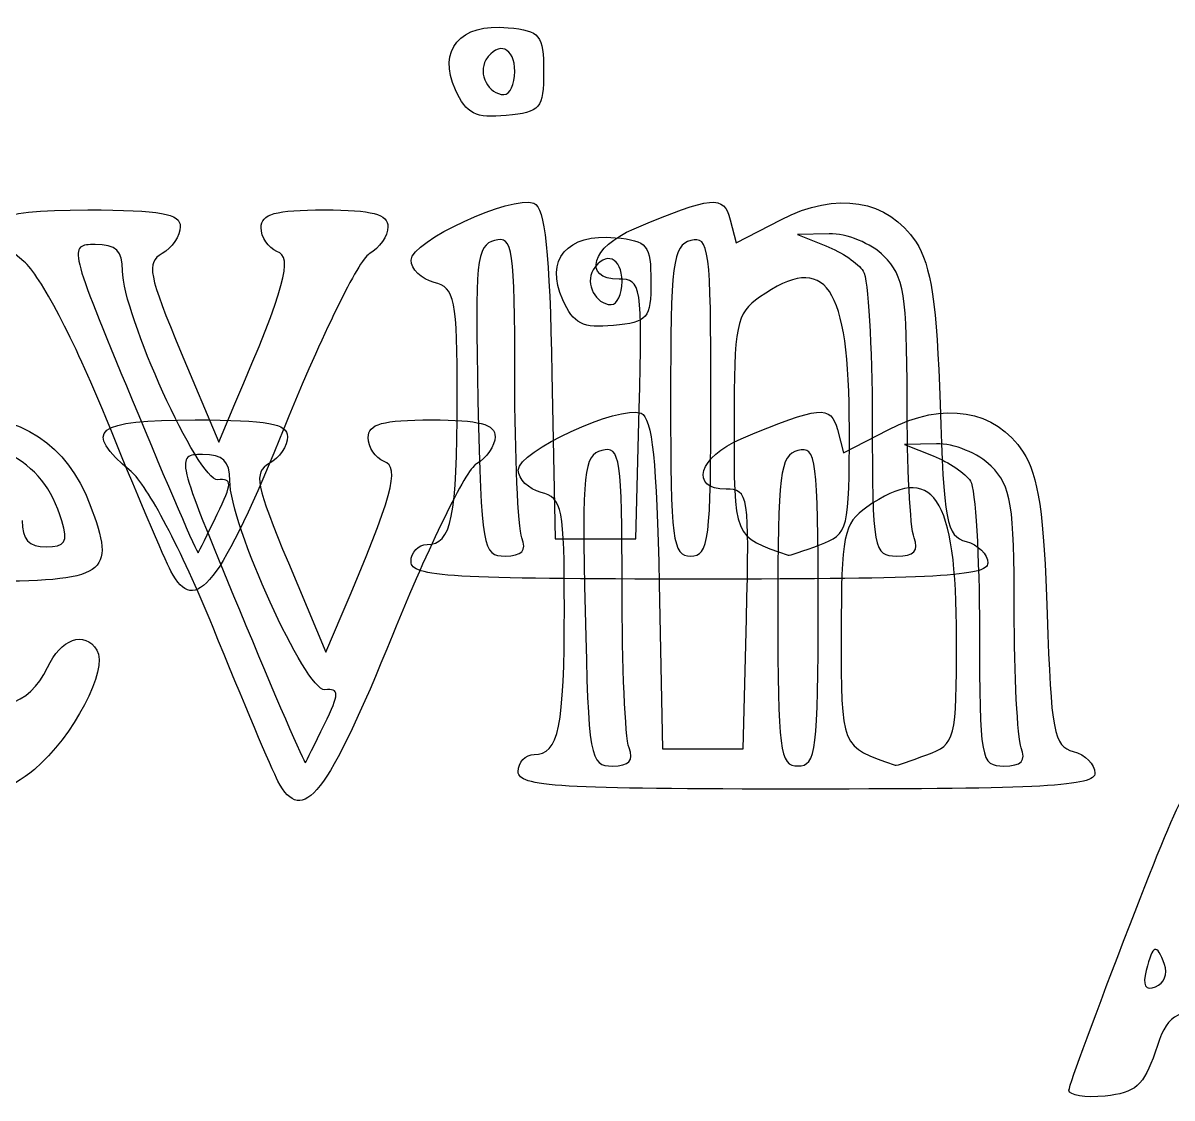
# Model space of a CAD drawing. Extents: x 0.12 to 3.39, y 0.54 to 2.4.
# Drawn here: x 1.4672 to 1.7992, y 2.0921 to 2.4027 of the extents above; entities that cross this region are included whole.
import ezdxf

# ---------------------------------------------------------------- set-up
doc = ezdxf.new("R2010")
doc.units = 0
doc.layers.get('0').update_dxf_attribs({"linetype": 'CONTINUOUS'})

msp = doc.modelspace()

# ---------------------------------------------------------------- linework, layer by layer
at = {"color": 7}
for p, q in [((1.609343, 2.388698), (1.609343, 2.388698)), ((1.592211, 2.38339), (1.592211, 2.38339)), ((1.671573, 2.345889), (1.673336, 2.339149)), ((1.673336, 2.339149), (1.686243, 2.345876)), ((1.700177, 2.34182), (1.69101, 2.341609)), ((1.69101, 2.341609), (1.699249, 2.338321)), ((1.64032, 2.328018), (1.64032, 2.328018)), ((1.623187, 2.32271), (1.623187, 2.32271)), ((1.512961, 2.307379), (1.523773, 2.281621)), ((1.620084, 2.301338), (1.62101, 2.253698)), ((1.66601, 2.295053), (1.66601, 2.295053)), ((1.523773, 2.281621), (1.528486, 2.29266)), ((1.644343, 2.253698), (1.645285, 2.291198)), ((1.70255, 2.285209), (1.704312, 2.278469)), ((1.704312, 2.278469), (1.717219, 2.285196)), ((1.731153, 2.28114), (1.721986, 2.280929)), ((1.721986, 2.280929), (1.730226, 2.277641)), ((1.478469, 2.258851), (1.47847, 2.258851)), ((1.52335, 2.260748), (1.52335, 2.260748)), ((1.611367, 2.253971), (1.611367, 2.253971)), ((1.62101, 2.253698), (1.632677, 2.253698)), ((1.632677, 2.253698), (1.644343, 2.253698)), ((1.69746, 2.251949), (1.69746, 2.251949)), ((1.7247, 2.253971), (1.7247, 2.253971)), ((1.543937, 2.246699), (1.554749, 2.220941)), ((1.579343, 2.247031), (1.579343, 2.247031)), ((1.509934, 2.24433), (1.509934, 2.24433)), ((1.651061, 2.240658), (1.651986, 2.193018)), ((1.554749, 2.220941), (1.559462, 2.23198)), ((1.696986, 2.234373), (1.696986, 2.234373)), ((1.675319, 2.193018), (1.676262, 2.230518)), ((1.554326, 2.200068), (1.554326, 2.200068)), ((1.642343, 2.193291), (1.642343, 2.193291)), ((1.651986, 2.193018), (1.663653, 2.193018)), ((1.663653, 2.193018), (1.675319, 2.193018)), ((1.755676, 2.193291), (1.755676, 2.193291)), ((1.728436, 2.191269), (1.728436, 2.191269)), ((1.610319, 2.186351), (1.61032, 2.186351)), ((1.54091, 2.18365), (1.54091, 2.18365)), ((1.79711, 2.13064), (1.79711, 2.13064)), ((1.76947, 2.094319), (1.76947, 2.094319))]:
    msp.add_line(p, q, dxfattribs=at)
for points in [[(1.592211, 2.38339), (1.586938, 2.394961), (1.593495, 2.402725), (1.607393, 2.401368)], [(1.607393, 2.401368), (1.616732, 2.400457), (1.617677, 2.399294), (1.617677, 2.388698)], [(1.609343, 2.388698), (1.609343, 2.395728), (1.604494, 2.397668), (1.60101, 2.392031)], [(1.60101, 2.392031), (1.598579, 2.388099), (1.601732, 2.382031), (1.606207, 2.382031)], [(1.606207, 2.382031), (1.607932, 2.382031), (1.609343, 2.385031), (1.609343, 2.388698)], [(1.617677, 2.388698), (1.617677, 2.377978), (1.6168, 2.376947), (1.606867, 2.375989)], [(1.606867, 2.375989), (1.598015, 2.375135), (1.595361, 2.376475), (1.592211, 2.38339)], [(1.686243, 2.345876), (1.702274, 2.354232), (1.717186, 2.351755), (1.725287, 2.339392)], [(1.579343, 2.334205), (1.579343, 2.339666), (1.608387, 2.353112), (1.614836, 2.350637)], [(1.6438, 2.343256), (1.666678, 2.352815), (1.669687, 2.353101), (1.671573, 2.345889)], [(1.46746, 2.333823), (1.453236, 2.345726), (1.456942, 2.348698), (1.48601, 2.348698)], [(1.48601, 2.348698), (1.507085, 2.348698), (1.512677, 2.347685), (1.512677, 2.343864)], [(1.53601, 2.343593), (1.53601, 2.347559), (1.540102, 2.348698), (1.554343, 2.348698)], [(1.554343, 2.348698), (1.568138, 2.348698), (1.572677, 2.347501), (1.572677, 2.343864)], [(1.614836, 2.350637), (1.618036, 2.349409), (1.619399, 2.336607), (1.620084, 2.301338)], [(1.512677, 2.343864), (1.512677, 2.341205), (1.510308, 2.337704), (1.507413, 2.336083)], [(1.540612, 2.336723), (1.538081, 2.337694), (1.53601, 2.340786), (1.53601, 2.343593)], [(1.572677, 2.343864), (1.572677, 2.341205), (1.570234, 2.337662), (1.567248, 2.335991)], [(1.609343, 2.300325), (1.609343, 2.337808), (1.608832, 2.341274), (1.60351, 2.339888)], [(1.623187, 2.32271), (1.617915, 2.334281), (1.624471, 2.342045), (1.638369, 2.340688)], [(1.639452, 2.328698), (1.628728, 2.328698), (1.631547, 2.338137), (1.6438, 2.343256)], [(1.66601, 2.295053), (1.66601, 2.337558), (1.665526, 2.341281), (1.660177, 2.339884)], [(1.71601, 2.335365), (1.712343, 2.339031), (1.705218, 2.341936), (1.700177, 2.34182)], [(1.488081, 2.338698), (1.480262, 2.338698), (1.480408, 2.338083), (1.49877, 2.293831)], [(1.49601, 2.331121), (1.49601, 2.336878), (1.494105, 2.338698), (1.488081, 2.338698)], [(1.60351, 2.339888), (1.598254, 2.338519), (1.597777, 2.333933), (1.59869, 2.293533)], [(1.638369, 2.340688), (1.647709, 2.339777), (1.648653, 2.338614), (1.648653, 2.328018)], [(1.660177, 2.339884), (1.654986, 2.338528), (1.654343, 2.333423), (1.654343, 2.293532)], [(1.699249, 2.338321), (1.703781, 2.336512), (1.708633, 2.333233), (1.710032, 2.331032)], [(1.725287, 2.339392), (1.729616, 2.332785), (1.731299, 2.321414), (1.732214, 2.292605)], [(1.507413, 2.336083), (1.502787, 2.333495), (1.503459, 2.330015), (1.512961, 2.307379)], [(1.528486, 2.29266), (1.543072, 2.326825), (1.545301, 2.334924), (1.540612, 2.336723)], [(1.567248, 2.335991), (1.564263, 2.334321), (1.553388, 2.312135), (1.543082, 2.28669)], [(1.58601, 2.327732), (1.582343, 2.328691), (1.579343, 2.331604), (1.579343, 2.334205)], [(1.64032, 2.328018), (1.64032, 2.335048), (1.63547, 2.336988), (1.631986, 2.331351)], [(1.70601, 2.285501), (1.70601, 2.327013), (1.699246, 2.33693), (1.680085, 2.323509)], [(1.722677, 2.293971), (1.722677, 2.324254), (1.721823, 2.329551), (1.71601, 2.335365)], [(1.491159, 2.288698), (1.481991, 2.311252), (1.472235, 2.329827), (1.46746, 2.333823)], [(1.523465, 2.270748), (1.517947, 2.270319), (1.49601, 2.318559), (1.49601, 2.331121)], [(1.631986, 2.331351), (1.629556, 2.327419), (1.632709, 2.321351), (1.637183, 2.321351)], [(1.710032, 2.331032), (1.71143, 2.328832), (1.712598, 2.309407), (1.712626, 2.287865)], [(1.592677, 2.294283), (1.592677, 2.323186), (1.592087, 2.326143), (1.58601, 2.327732)], [(1.637183, 2.321351), (1.638908, 2.321351), (1.64032, 2.324351), (1.64032, 2.328018)], [(1.648653, 2.328018), (1.648653, 2.317298), (1.647776, 2.316267), (1.637844, 2.315309)], [(1.645285, 2.291198), (1.646185, 2.326986), (1.645919, 2.328698), (1.639452, 2.328698)], [(1.637844, 2.315309), (1.628992, 2.314455), (1.626337, 2.315795), (1.623187, 2.32271)], [(1.680085, 2.323509), (1.673316, 2.318768), (1.672677, 2.315595), (1.672677, 2.286735)], [(1.611367, 2.253971), (1.610254, 2.256871), (1.609343, 2.27773), (1.609343, 2.300325)], [(1.583987, 2.252031), (1.591082, 2.252031), (1.592677, 2.259785), (1.592677, 2.294283)], [(1.660177, 2.248701), (1.665453, 2.248698), (1.66601, 2.253127), (1.66601, 2.295053)], [(1.49877, 2.293831), (1.50901, 2.269155), (1.517597, 2.24928), (1.517853, 2.249665)], [(1.59869, 2.293533), (1.599655, 2.250865), (1.600035, 2.248698), (1.606547, 2.248698)], [(1.61032, 2.273525), (1.61032, 2.278986), (1.639363, 2.292432), (1.645812, 2.289957)], [(1.654343, 2.293532), (1.654343, 2.253062), (1.65491, 2.248704), (1.660177, 2.248701)], [(1.674776, 2.282576), (1.697654, 2.292135), (1.700664, 2.292421), (1.70255, 2.285209)], [(1.717219, 2.285196), (1.73325, 2.293552), (1.748162, 2.291075), (1.756263, 2.278712)], [(1.7247, 2.253971), (1.723587, 2.256871), (1.722677, 2.274871), (1.722677, 2.293971)], [(1.732214, 2.292605), (1.733291, 2.258666), (1.734103, 2.254367), (1.739716, 2.2529)], [(1.446986, 2.289685), (1.466666, 2.289685), (1.47997, 2.280921), (1.486555, 2.263619)], [(1.498436, 2.273143), (1.484212, 2.285046), (1.487918, 2.288018), (1.516986, 2.288018)], [(1.509934, 2.24433), (1.508178, 2.247649), (1.499729, 2.267615), (1.491159, 2.288698)], [(1.516986, 2.288018), (1.538062, 2.288018), (1.543653, 2.287004), (1.543653, 2.283184)], [(1.566986, 2.282914), (1.566986, 2.286879), (1.571079, 2.288018), (1.58532, 2.288018)], [(1.58532, 2.288018), (1.599115, 2.288018), (1.603653, 2.286821), (1.603653, 2.283184)], [(1.645812, 2.289957), (1.649012, 2.288729), (1.650375, 2.275927), (1.651061, 2.240658)], [(1.712626, 2.287865), (1.71267, 2.250274), (1.712959, 2.248698), (1.7197, 2.248698)], [(1.543082, 2.28669), (1.524219, 2.240119), (1.517026, 2.230926), (1.509934, 2.24433)], [(1.672677, 2.286735), (1.672677, 2.253771), (1.67244, 2.254344), (1.688293, 2.248909)], [(1.69746, 2.251949), (1.705772, 2.255109), (1.70601, 2.256042), (1.70601, 2.285501)], [(1.543653, 2.283184), (1.543653, 2.280525), (1.541284, 2.277024), (1.538389, 2.275403)], [(1.571589, 2.276043), (1.569057, 2.277014), (1.566986, 2.280106), (1.566986, 2.282914)], [(1.603653, 2.283184), (1.603653, 2.280525), (1.60121, 2.276982), (1.598224, 2.275311)], [(1.670428, 2.268018), (1.659704, 2.268018), (1.662523, 2.277457), (1.674776, 2.282576)], [(1.746986, 2.274685), (1.74332, 2.278351), (1.736195, 2.281256), (1.731153, 2.28114)], [(1.47847, 2.258851), (1.475552, 2.268367), (1.470934, 2.274121), (1.46266, 2.27855)], [(1.519058, 2.278018), (1.511238, 2.278018), (1.511385, 2.277403), (1.529747, 2.233151)], [(1.526986, 2.270441), (1.526986, 2.276198), (1.525081, 2.278018), (1.519058, 2.278018)], [(1.634486, 2.279208), (1.62923, 2.277839), (1.628753, 2.273253), (1.629667, 2.232853)], [(1.64032, 2.239645), (1.64032, 2.277128), (1.639809, 2.280594), (1.634486, 2.279208)], [(1.691153, 2.279204), (1.685962, 2.277848), (1.68532, 2.272743), (1.68532, 2.232852)], [(1.696986, 2.234373), (1.696986, 2.276878), (1.696502, 2.280601), (1.691153, 2.279204)], [(1.756263, 2.278712), (1.760592, 2.272105), (1.762275, 2.260734), (1.76319, 2.231925)], [(1.538389, 2.275403), (1.533763, 2.272815), (1.534436, 2.269335), (1.543937, 2.246699)], [(1.559462, 2.23198), (1.574048, 2.266145), (1.576277, 2.274244), (1.571589, 2.276043)], [(1.598224, 2.275311), (1.595239, 2.273641), (1.584364, 2.251455), (1.574058, 2.22601)], [(1.736986, 2.224821), (1.736986, 2.266333), (1.730222, 2.27625), (1.711061, 2.262829)], [(1.730226, 2.277641), (1.734757, 2.275832), (1.739609, 2.272552), (1.741008, 2.270352)], [(1.753653, 2.233291), (1.753653, 2.263574), (1.7528, 2.268871), (1.746986, 2.274685)], [(1.522135, 2.228018), (1.512967, 2.250572), (1.503212, 2.269147), (1.498436, 2.273143)], [(1.52335, 2.260748), (1.527759, 2.269843), (1.527773, 2.271083), (1.523465, 2.270748)], [(1.616986, 2.267052), (1.61332, 2.268011), (1.61032, 2.270924), (1.61032, 2.273525)], [(1.554441, 2.210068), (1.548923, 2.209638), (1.526986, 2.257879), (1.526986, 2.270441)], [(1.676262, 2.230518), (1.677162, 2.266306), (1.676895, 2.268018), (1.670428, 2.268018)], [(1.741008, 2.270352), (1.742406, 2.268152), (1.743574, 2.248726), (1.743602, 2.227185)], [(1.623653, 2.233603), (1.623653, 2.262506), (1.623063, 2.265463), (1.616986, 2.267052)], [(1.486555, 2.263619), (1.494338, 2.243172), (1.491638, 2.241351), (1.453533, 2.241351)], [(1.711061, 2.262829), (1.704292, 2.258088), (1.703653, 2.254915), (1.703653, 2.226055)], [(1.466986, 2.258943), (1.466986, 2.253491), (1.468928, 2.251351), (1.473877, 2.251351)], [(1.473877, 2.251351), (1.479483, 2.251351), (1.48034, 2.252751), (1.478469, 2.258851)], [(1.517853, 2.249665), (1.518108, 2.250049), (1.520582, 2.255037), (1.52335, 2.260748)], [(1.579343, 2.247031), (1.579343, 2.249781), (1.581433, 2.252031), (1.583987, 2.252031)], [(1.606547, 2.248698), (1.611417, 2.248698), (1.612807, 2.250218), (1.611367, 2.253971)], [(1.688293, 2.248909), (1.688632, 2.248793), (1.692757, 2.250161), (1.69746, 2.251949)], [(1.7197, 2.248698), (1.724735, 2.248698), (1.72615, 2.250191), (1.7247, 2.253971)], [(1.739716, 2.2529), (1.743177, 2.251994), (1.74601, 2.249179), (1.74601, 2.246643)], [(1.662676, 2.242031), (1.590824, 2.242031), (1.579343, 2.24272), (1.579343, 2.247031)], [(1.74601, 2.246643), (1.74601, 2.24284), (1.731406, 2.242031), (1.662676, 2.242031)], [(1.642343, 2.193291), (1.64123, 2.196191), (1.64032, 2.21705), (1.64032, 2.239645)], [(1.422036, 2.233851), (1.430201, 2.205581), (1.464194, 2.194259), (1.474301, 2.216443)], [(1.529747, 2.233151), (1.539986, 2.208475), (1.548573, 2.1886), (1.548829, 2.188985)], [(1.614963, 2.191351), (1.622058, 2.191351), (1.623653, 2.199105), (1.623653, 2.233603)], [(1.629667, 2.232853), (1.630631, 2.190185), (1.631011, 2.188018), (1.637523, 2.188018)], [(1.68532, 2.232852), (1.68532, 2.192382), (1.685886, 2.188024), (1.691153, 2.188021)], [(1.691153, 2.188021), (1.696429, 2.188018), (1.696986, 2.192447), (1.696986, 2.234373)], [(1.755676, 2.193291), (1.754563, 2.196191), (1.753653, 2.214191), (1.753653, 2.233291)], [(1.76319, 2.231925), (1.764268, 2.197986), (1.765079, 2.193687), (1.770692, 2.19222)], [(1.54091, 2.18365), (1.539154, 2.186969), (1.530706, 2.206935), (1.522135, 2.228018)], [(1.474301, 2.216443), (1.478122, 2.224828), (1.484998, 2.227265), (1.488562, 2.221498)], [(1.574058, 2.22601), (1.555195, 2.179439), (1.548002, 2.170246), (1.54091, 2.18365)], [(1.703653, 2.226055), (1.703653, 2.193091), (1.703416, 2.193664), (1.719269, 2.188229)], [(1.728436, 2.191269), (1.736749, 2.194429), (1.736986, 2.195362), (1.736986, 2.224821)], [(1.743602, 2.227185), (1.743646, 2.189593), (1.743935, 2.188018), (1.750676, 2.188018)], [(1.488562, 2.221498), (1.491951, 2.216016), (1.481703, 2.196441), (1.470517, 2.187029)], [(1.554326, 2.200068), (1.558735, 2.209163), (1.558749, 2.210403), (1.554441, 2.210068)], [(1.548829, 2.188985), (1.549084, 2.18937), (1.551558, 2.194357), (1.554326, 2.200068)], [(1.61032, 2.186351), (1.61032, 2.189101), (1.612409, 2.191351), (1.614963, 2.191351)], [(1.637523, 2.188018), (1.642394, 2.188018), (1.643783, 2.189538), (1.642343, 2.193291)], [(1.750676, 2.188018), (1.755711, 2.188018), (1.757127, 2.189511), (1.755676, 2.193291)], [(1.770692, 2.19222), (1.774154, 2.191315), (1.776986, 2.188499), (1.776986, 2.185963)], [(1.719269, 2.188229), (1.719608, 2.188113), (1.723733, 2.189481), (1.728436, 2.191269)], [(1.470517, 2.187029), (1.456613, 2.175329), (1.436204, 2.174746), (1.419979, 2.185585)], [(1.693653, 2.181351), (1.621801, 2.181351), (1.610319, 2.18204), (1.610319, 2.186351)], [(1.776986, 2.185963), (1.776986, 2.18216), (1.762382, 2.181351), (1.693653, 2.181351)], [(1.787045, 2.142031), (1.803864, 2.185405), (1.804842, 2.187031), (1.814129, 2.187031)], [(1.76947, 2.094319), (1.769537, 2.095811), (1.777449, 2.117281), (1.787045, 2.142031)], [(1.79711, 2.13064), (1.794707, 2.1369), (1.793779, 2.136606), (1.791776, 2.128947)], [(1.791776, 2.128947), (1.79063, 2.124566), (1.791498, 2.123067), (1.79451, 2.124223)], [(1.79451, 2.124223), (1.796937, 2.125154), (1.798107, 2.128042), (1.79711, 2.13064)], [(1.813745, 2.118045), (1.799314, 2.117101), (1.797967, 2.11622), (1.794347, 2.105364)], [(1.794347, 2.105364), (1.791132, 2.09572), (1.788627, 2.093516), (1.779901, 2.092653)], [(1.779901, 2.092653), (1.774094, 2.092078), (1.7694, 2.092828), (1.76947, 2.094319)]]:
    msp.add_open_spline(points, degree=3, dxfattribs=at)

doc.saveas('drawing.dxf')
